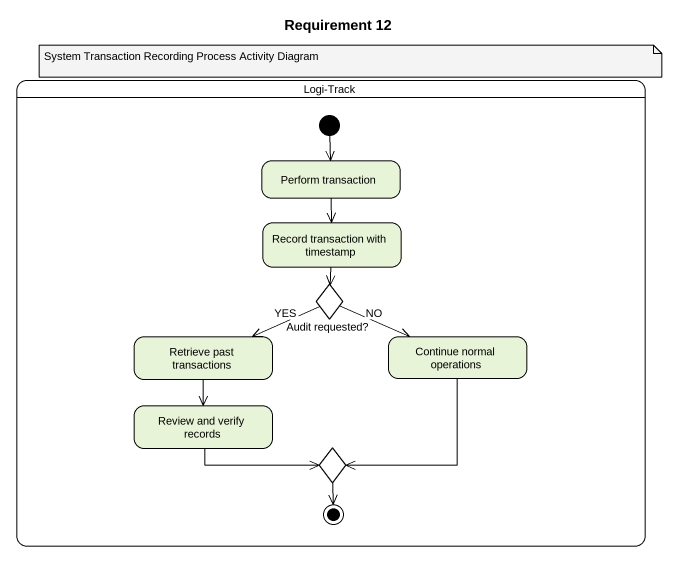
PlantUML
@startuml
title Requirement 12
hide empty description
state "Logi-Track" as Logi_Track {
  state "Perform transaction" as Perform_transaction
  state "Record transaction with timestamp" as Record_transaction_with
  state "Audit requested?" as Audit_requested <<choice>>
  state "Retrieve past transactions" as Retrieve_past_transactions
  state "Continue normal operations" as Continue_normal_operations
  state "Review and verify records" as Review_and_verify_records
  state choice1 <<choice>>
  [*] --> Perform_transaction
  choice1 --> [*]
}
Perform_transaction --> Record_transaction_with
Record_transaction_with --> Audit_requested
Audit_requested -left-> Retrieve_past_transactions : YES
Audit_requested -right-> Continue_normal_operations : NO
Retrieve_past_transactions --> Review_and_verify_records
Continue_normal_operations --> choice1
Review_and_verify_records -right-> choice1
note as N1
  System Transaction Recording Process Activity Diagram
end note
@enduml
